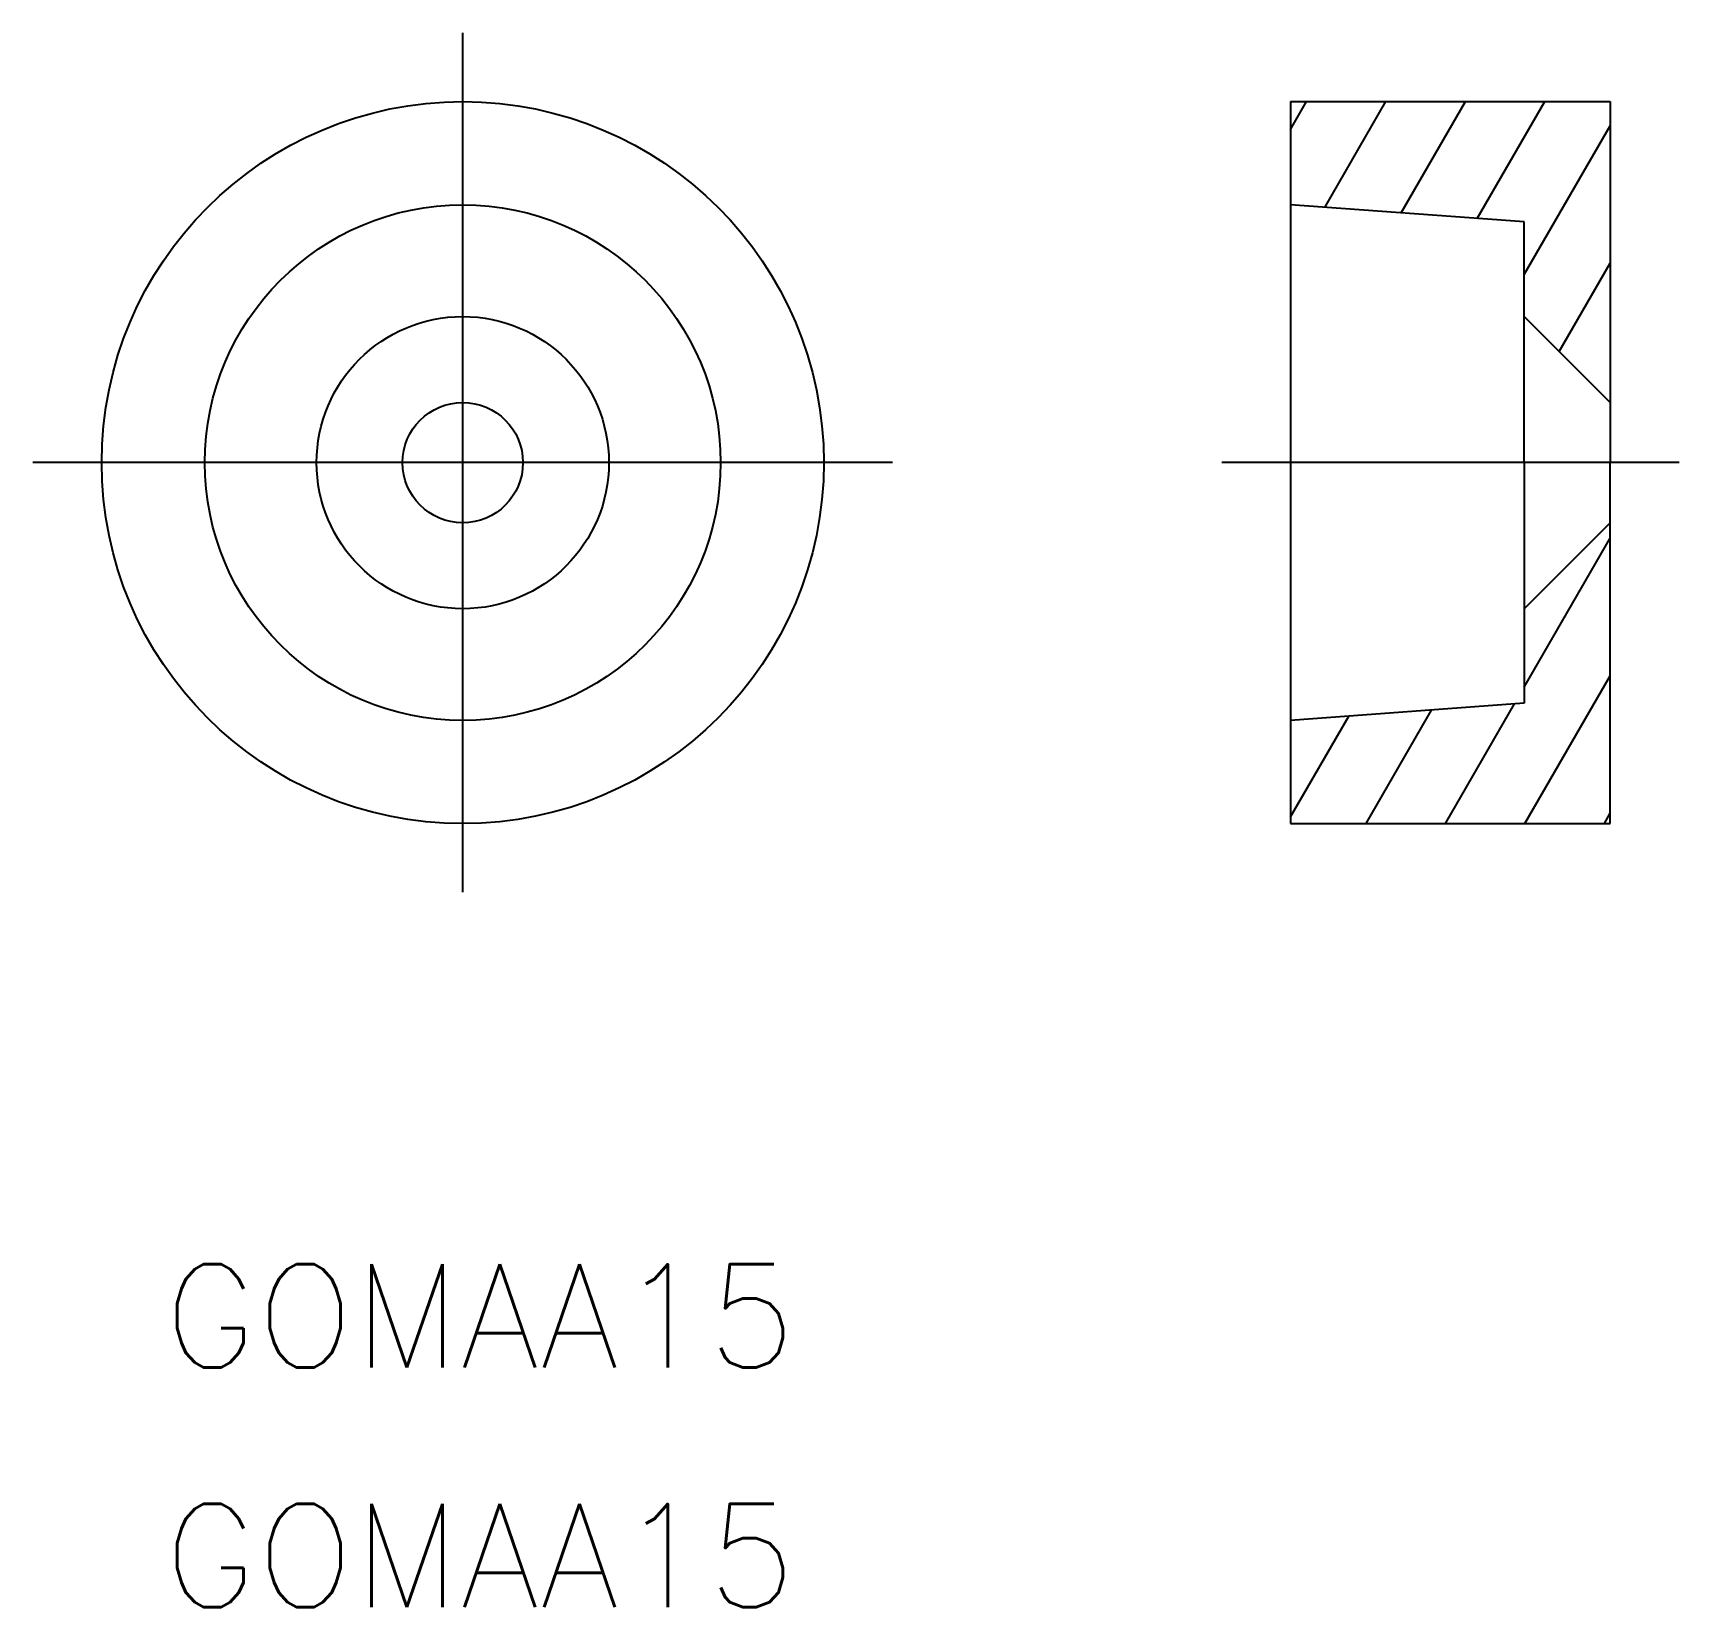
# Model space of a CAD drawing. Extents: x -12.5 to 35.4, y -33.3 to 12.5.
import ezdxf

# ---------------------------------------------------------------- set-up
doc = ezdxf.new("R2010")
doc.units = 0
doc.linetypes.add('CENTER', pattern=[50.8, 31.75, -6.35, 6.35, -6.35])
doc.layers.get('0').update_dxf_attribs({"linetype": 'CONTINUOUS'})
doc.layers.add('CENTER', color=1, linetype='CENTER')
doc.styles.get("Standard").update_dxf_attribs({"font": 'txt.shx', "height": 3, "bigfont": 'bigfont.shx'})

msp = doc.modelspace()

# ---------------------------------------------------------------- linework, layer by layer
at = {"color": 7, "linetype": 'CONTINUOUS'}
for p, q in [((24.071, 10.5), (33.371, 10.5)), ((24.071, 10.5), (24.071, -10.5)), ((33.371, 10.5), (33.371, 0)), ((30.871, 7), (24.071, 7.5)), ((30.871, 0), (30.871, 7)), ((30.871, 4.25), (33.371, 1.75)), ((30.871, 0), (30.871, -7)), ((33.371, -10.5), (33.371, 0)), ((30.871, -4.25), (33.371, -1.75)), ((30.871, -7), (24.071, -7.5)), ((24.071, -10.5), (33.371, -10.5))]:
    msp.add_line(p, q, dxfattribs=at)
at = {"color": 3, "linetype": 'CONTINUOUS'}
for p, q in [((24.071, 9.693), (24.537, 10.5)), ((25.072, 7.426), (26.847, 10.5)), ((27.288, 7.264), (29.156, 10.5)), ((29.503, 7.101), (31.466, 10.5)), ((30.871, 5.471), (33.371, 9.801)), ((31.889, 3.233), (33.371, 5.801)), ((33.353, 1.769), (33.371, 1.801)), ((30.871, -6.529), (33.371, -2.199)), ((30.888, -10.5), (33.371, -6.199)), ((28.579, -10.5), (30.588, -7.021)), ((24.071, -10.307), (25.764, -7.376)), ((26.269, -10.5), (28.176, -7.198)), ((33.198, -10.5), (33.371, -10.199))]:
    msp.add_line(p, q, dxfattribs=at)
at = {"color": 7, "linetype": 'CONTINUOUS'}
for radius in [10.5, 7.5, 4.25, 1.75]:
    msp.add_circle((0, 0), radius, dxfattribs=at)
at = {"layer": 'CENTER', "color": 1, "linetype": 'CENTER'}
for p, q in [((0, -12.5), (0, 12.5)), ((12.5, 0), (-12.5, 0)), ((35.371, 0), (22.071, 0))]:
    msp.add_line(p, q, dxfattribs=at)

# ---------------------------------------------------------------- texts
at = {"color": 7, "linetype": 'CONTINUOUS'}
for p in [(-8.694, -26.32), (-8.694, -33.292)]:
    msp.add_text('GOMAA15', height=3, dxfattribs=at).set_placement(p)

doc.saveas('drawing.dxf')
